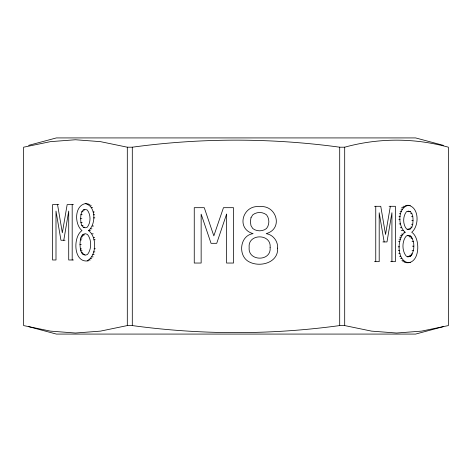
<?xml version="1.0" encoding="UTF-8"?>
<svg xmlns="http://www.w3.org/2000/svg" width="472" height="472" viewBox="0 0 472 472"><rect width="100%" height="100%" fill="white"/><g stroke="black" fill="none" stroke-linecap="round" stroke-linejoin="round"><path stroke-width="0.71" d="M87.214 260.798C96.73 255.765 97.043 236.767 88.518 230.578C95.999 224.583 96.276 205.91 85.237 203.627C74.204 205.928 74.529 224.578 81.975 230.578C72.682 236.838 73.361 263.653 88.465 260.798M408.416 262.733C396.586 261.046 396.586 237.882 405.171 232.253C397.731 226.253 397.406 207.603 408.433 205.302C419.478 207.586 419.201 226.259 411.714 232.253C420.688 237.953 420.304 263.771 406.545 262.733M80.618 218.678L80.918 214.695L81.803 211.78L83.255 210.005L85.237 209.409L87.243 210.005C90.931 214.589 90.96 222.642 87.226 227.215L85.237 227.799L83.255 227.215L81.803 225.463L80.918 222.601L80.618 218.678L81.868 218.678M80.01 244.372C80.246 240.968 80.175 236.814 83.031 234.389L85.237 233.693L87.444 234.401C91.769 239.676 91.715 249.169 87.491 254.491L85.29 255.199L83.06 254.485C80.181 252.024 80.246 247.824 80.01 244.372L81.255 244.372M412.77 224.277C413.077 220.07 413.696 214.937 410.439 211.68L408.433 211.084L406.457 211.68C402.769 216.27 402.722 224.312 406.457 228.89L408.433 229.475L410.428 228.89L411.885 227.138L412.77 224.277L411.525 224.277M407.242 256.874L410.693 256.166C414.912 250.844 414.965 241.351 410.646 236.077L407.188 235.369M63.785 240.26L68.717 211.078L68.717 259.983L73.431 259.983M390.362 206.299L385.541 234.478L380.757 206.299L374.502 206.299M408.433 235.369L406.227 236.065C401.837 241.345 401.867 250.892 406.262 256.16L408.492 256.874M28.597 145.37L56.38 137.924L415.62 137.924L443.403 145.37M443.403 326.63L415.62 334.076L56.38 334.076L28.597 326.63M344.696 147.199C378.591 137.83 414.51 137.83 448.4 147.199L448.4 325.574L421.561 331.126L396.551 333.02L371.541 331.126L344.696 325.574L339.704 325.574C270.91 334.967 201.09 334.967 132.296 325.574L127.304 325.574L100.459 331.126L75.449 333.02L50.439 331.126L23.6 325.574L23.6 147.199L50.439 141.647L75.449 139.753L100.459 141.647L127.304 147.199L132.296 147.199C201.09 137.806 270.91 137.806 339.704 147.199L344.696 147.199L344.696 325.574M85.237 203.627L86.482 203.627M87.072 203.869L88.317 203.869M58.805 204.624L52.551 204.624L52.551 259.983L55.997 259.983L55.997 211.078L60.947 240.26L65.036 240.26M73.431 204.624L67.16 204.624L62.339 232.802L57.554 204.624M88.701 204.588L89.951 204.588M407.188 205.302L408.433 205.302M405.318 205.544L406.569 205.544M409.023 205.544L410.268 205.544M90.128 205.792L91.379 205.792M389.111 206.299L395.383 206.299L395.383 261.659L390.668 261.659M403.064 206.282L404.941 206.282M91.356 207.479L92.6 207.479M401.66 207.491L403.536 207.491M401.088 209.155L402.333 209.155M83.255 210.005L84.506 210.005M400.103 211.279L401.353 211.279M407.944 211.68L410.439 211.68M81.803 211.78L83.054 211.78M93.037 211.987L94.282 211.987M410.652 213.456L411.903 213.456M399.406 213.71L400.651 213.71M80.918 214.695L82.163 214.695M93.456 214.754L94.707 214.754M411.531 216.371L412.776 216.371M398.982 216.447L400.232 216.447M93.598 217.863L94.843 217.863M398.846 219.504L400.091 219.504M411.82 220.353L413.071 220.353M80.918 222.601L82.163 222.601M399.17 223.911L400.415 223.911M81.803 225.463L83.054 225.463M92.27 226.041L93.521 226.041M410.634 227.138L411.885 227.138M83.255 227.215L84.506 227.215M400.197 227.734L401.448 227.734M90.671 228.814L91.916 228.814M408.551 228.89L410.428 228.89M407.188 229.475L408.433 229.475M88.518 230.578L90.388 230.578M401.206 230.548L403.076 230.548M403.926 232.253L405.171 232.253M91.963 233.811L93.214 233.811M401.471 234.1L402.722 234.1M83.031 234.389L84.276 234.389M82.134 235.257L84.01 235.257M400.492 235.487L401.743 235.487M408.77 236.077L410.646 236.077M81.379 236.478L82.63 236.478M409.672 236.956L411.549 236.956M399.678 237.186L400.929 237.186M93.421 237.499L94.671 237.499M80.777 238.024L82.028 238.024M411.059 238.189L412.31 238.189M399.029 239.192L400.28 239.192M93.881 239.758L95.126 239.758M80.352 239.859L81.597 239.859M398.563 241.469L399.813 241.469M412.068 241.452L413.319 241.452M382.898 241.935L386.987 241.935L391.919 212.754L391.919 261.659M412.434 246.16L413.678 246.16M398.197 246.827L399.442 246.827M94.087 248.732L95.338 248.732M80.352 248.927L81.597 248.927M398.344 250.414L399.595 250.414M412.091 250.65L413.342 250.65M80.777 250.774L82.028 250.774M93.621 251.918L94.872 251.918M81.379 252.343L82.63 252.343M82.152 253.594L83.402 253.594M398.793 253.564L400.038 253.564M411.077 254.036L412.327 254.036M83.06 254.485L84.936 254.485M92.872 254.632L94.123 254.632M409.708 255.281L411.578 255.281M408.817 256.166L410.693 256.166M399.536 256.29L400.781 256.29M91.851 256.868L93.102 256.868M400.575 258.579L401.825 258.579M90.535 258.703L91.786 258.703M88.99 260.013L90.24 260.013M401.884 260.397L403.129 260.397M374.502 261.659L379.199 261.659L379.199 212.754L384.149 241.935M402.793 261.695L404.663 261.695M404.551 262.473L406.427 262.473M409.165 262.473L410.416 262.473M375.753 206.299L375.753 261.659M339.704 147.199L339.704 325.574M132.296 147.199L132.296 325.574M127.304 147.199L127.304 325.574M72.186 204.624L72.186 259.983M277.636 248.136C278.521 262.815 259.86 267.707 249.01 261.783C237.699 255.918 239.67 235.439 253.092 233.64C235.534 228.755 242.85 204.529 259.618 206.683C276.421 204.5 283.79 228.784 266.178 233.64C273.152 234.755 278.037 241.157 277.636 248.136M250.98 217.751L250.384 221.74L250.98 225.657L252.762 228.525C256.638 231.599 262.633 231.587 266.515 228.525C269.654 224.702 269.6 218.701 266.55 214.843C262.674 211.733 256.632 211.716 252.762 214.843L250.98 217.751M270.114 247.546C271.518 261.901 247.623 261.47 249.163 247.434C247.676 233.369 271.624 233.286 270.114 247.546M226.584 214.135L216.719 243.316L211.049 243.316L201.149 214.135L201.149 263.04L194.252 263.04L194.252 207.686L204.264 207.686L213.828 235.864L223.468 207.686L233.516 207.686L233.516 263.04L226.584 263.04L226.584 214.135"/></g></svg>
